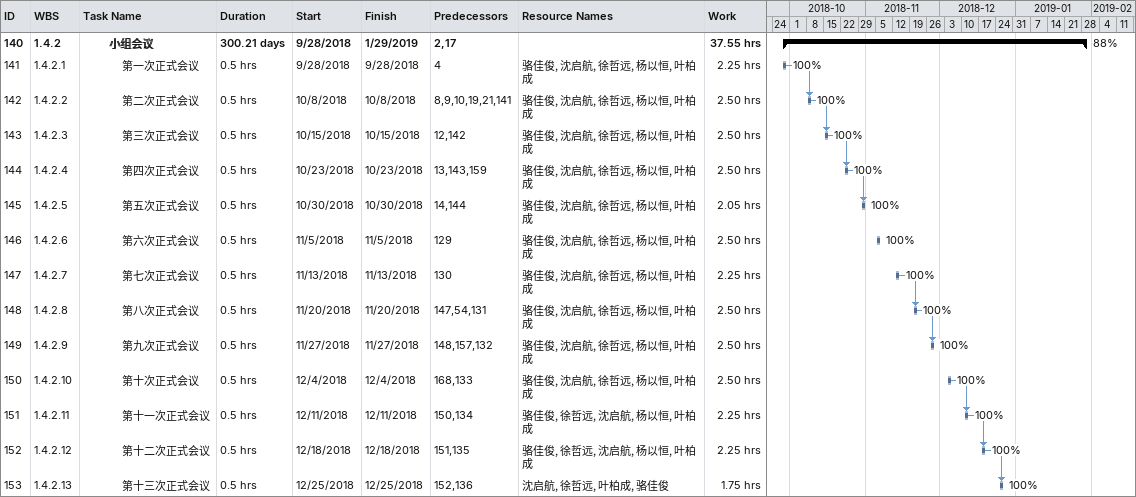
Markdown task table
| ID | WBS | Task | Duration | Start | Finish | Predecessors | Resources | % complete | Work (h) |
|---|---|---|---|---|---|---|---|---|---|
| 140 | 1.4.2 | **小组会议** | 300.21d | 2018-09-28 | 2019-01-29 | 2, 17 |  | 88 | 37.55 |
| 141 | 1.4.2.1 | 第一次正式会议 | 0.5h | 2018-09-28 | 2018-09-28 | 4 | 骆佳俊, 沈启航, 徐哲远, 杨以恒, 叶柏成 | 100 | 2.25 |
| 142 | 1.4.2.2 | 第二次正式会议 | 0.5h | 2018-10-08 | 2018-10-08 | 8, 9, 10, 19, 21, 141 | 骆佳俊, 沈启航, 徐哲远, 杨以恒, 叶柏成 | 100 | 2.50 |
| 143 | 1.4.2.3 | 第三次正式会议 | 0.5h | 2018-10-15 | 2018-10-15 | 12, 142 | 骆佳俊, 沈启航, 徐哲远, 杨以恒, 叶柏成 | 100 | 2.50 |
| 144 | 1.4.2.4 | 第四次正式会议 | 0.5h | 2018-10-23 | 2018-10-23 | 13, 143, 159 | 骆佳俊, 沈启航, 徐哲远, 杨以恒, 叶柏成 | 100 | 2.50 |
| 145 | 1.4.2.5 | 第五次正式会议 | 0.5h | 2018-10-30 | 2018-10-30 | 14, 144 | 骆佳俊, 沈启航, 徐哲远, 杨以恒, 叶柏成 | 100 | 2.05 |
| 146 | 1.4.2.6 | 第六次正式会议 | 0.5h | 2018-11-05 | 2018-11-05 | 129 | 骆佳俊, 沈启航, 徐哲远, 杨以恒, 叶柏成 | 100 | 2.50 |
| 147 | 1.4.2.7 | 第七次正式会议 | 0.5h | 2018-11-13 | 2018-11-13 | 130 | 骆佳俊, 沈启航, 徐哲远, 杨以恒, 叶柏成 | 100 | 2.25 |
| 148 | 1.4.2.8 | 第八次正式会议 | 0.5h | 2018-11-20 | 2018-11-20 | 147, 54, 131 | 骆佳俊, 沈启航, 徐哲远, 杨以恒, 叶柏成 | 100 | 2.50 |
| 149 | 1.4.2.9 | 第九次正式会议 | 0.5h | 2018-11-27 | 2018-11-27 | 148, 157, 132 | 骆佳俊, 沈启航, 徐哲远, 杨以恒, 叶柏成 | 100 | 2.50 |
| 150 | 1.4.2.10 | 第十次正式会议 | 0.5h | 2018-12-04 | 2018-12-04 | 168, 133 | 骆佳俊, 沈启航, 徐哲远, 杨以恒, 叶柏成 | 100 | 2.50 |
| 151 | 1.4.2.11 | 第十一次正式会议 | 0.5h | 2018-12-11 | 2018-12-11 | 150, 134 | 骆佳俊, 徐哲远, 沈启航, 杨以恒, 叶柏成 | 100 | 2.25 |
| 152 | 1.4.2.12 | 第十二次正式会议 | 0.5h | 2018-12-18 | 2018-12-18 | 151, 135 | 骆佳俊, 徐哲远, 沈启航, 杨以恒, 叶柏成 | 100 | 2.25 |
| 153 | 1.4.2.13 | 第十三次正式会议 | 0.5h | 2018-12-25 | 2018-12-25 | 152, 136 | 沈启航, 徐哲远, 叶柏成, 骆佳俊 | 100 | 1.75 |
